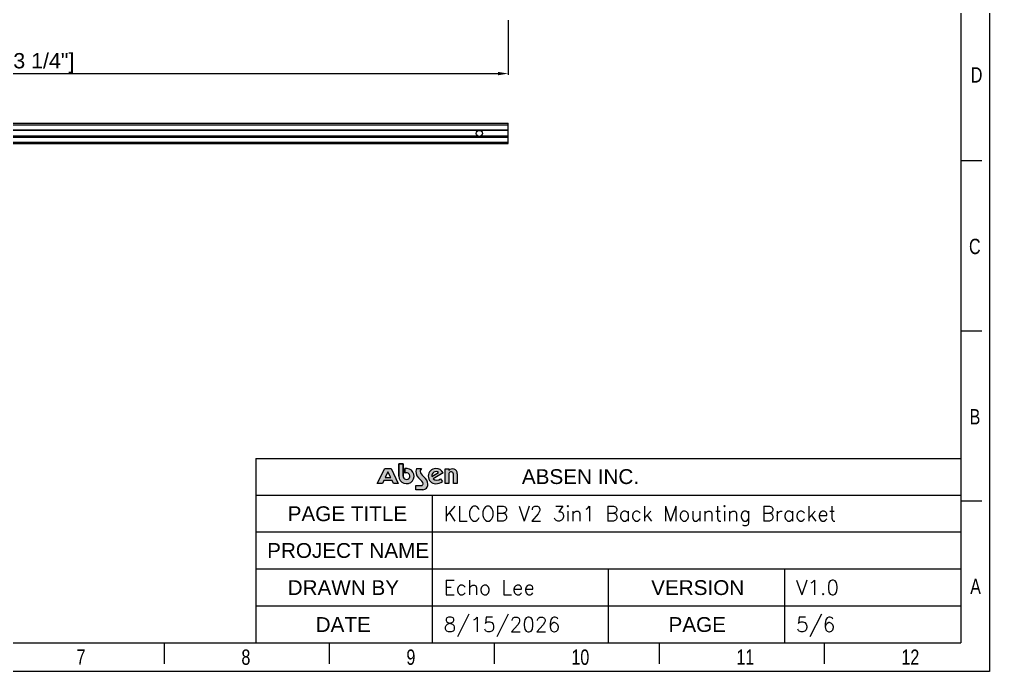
# Model space of a CAD drawing. Header units: millimetres. Extents: x 620 to 19791, y 2539 to 6969.
# Drawn here: x 12401 to 13351, y 2539 to 3178 of the extents above; entities that cross this region are included whole.
import ezdxf

# ---------------------------------------------------------------- set-up
doc = ezdxf.new("R2010")
doc.units = ezdxf.units.MM
for name, color, linetype in [('02___PRT_ALL_AXES', 7, 'Continuous'), ('DIM', 4, 'Continuous'), ('图框', 7, 'Continuous')]:
    doc.layers.add(name, color=color, linetype=linetype)
doc.styles.add('CKSTANDARD', font='arial.ttf')
doc.styles.add('Roamns', font='romans.shx')
doc.styles.get("Standard").update_dxf_attribs({"font": 'arial.ttf'})
doc.dimstyles.new('ISO-25', dxfattribs={"dimtxt": 15, "dimasz": 10, "dimexe": 1.25, "dimexo": 0.625, "dimtad": 1, "dimtxsty": 'Standard', "dimcen": 2.5, "dimadec": 0, "dimazin": 0, "dimtfac": 1, "dimtmove": 0, "dimatfit": 3, "dimfxl": 1, "dimarcsym": 0})

# ---------------------------------------------------------------- blocks, each defined once
blk = doc.blocks.new('A$C7F980674')
at = {"layer": 'DIM'}
h = blk.add_hatch(color=0, dxfattribs=at)
h.paths.add_polyline_path([(7.072382140899999e-05, 14.43823848652391), (17.54018542246194, 49.09321739150072), (32.43710042510065, 49.09321739150072), (48.55284257268067, 14.43823848652391), (37.85417935127042, 14.43823848652391), (34.52331861507264, 21.47508279329122), (15.18332810379797, 21.47508279329122), (11.78696234113886, 14.43823848652391)])
h.paths.add_polyline_path([(24.94748300875654, 41.70518833840833), (18.4432997739641, 28.22933563047082), (31.32622136492865, 28.22933563047082)], flags=16)
h = blk.add_hatch(color=0, dxfattribs=at)
edge = h.paths.add_edge_path()
edge.add_arc((102.73004367057, 13.90886456904809), 4.008224344635951, 268.9921655110325, 361.5919063077861)
edge.add_arc((99.15354010349256, 13.8520860173212), 7.585044519850372, 1.270112135883178, 51.07851824680055)
edge.add_arc((307.8846824545763, 226.7410586670685), 290.5958996836599, 223.1994758205292, 225.4213170999201, ccw=False)
edge.add_arc((110.0181443910987, 42.41204420301801), 20.20419257147762, 160.1829900287513, 226.2534819823607, ccw=False)
edge.add_line((91.01044081093276, 49.26161368391513), (102.8060160324094, 49.26161368391513))
edge.add_arc((108.2666153697937, 42.83305403733538), 8.434721350051746, 130.3455086857447, 201.7414345435993)
edge.add_arc((128.4138673179259, 54.80693761470138), 31.79540957994945, 208.3500157259416, 232.6470193688833)
edge.add_arc((94.72388420018251, 12.01322233724932), 22.67708241663319, 1.6072526751569853, 50.5832628822302, ccw=False)
edge.add_arc((105.8459691270836, 11.59352122360906), 11.59424323095258, -89.35383752252329, 5.224491977119385, ccw=False)
edge.add_line((105.9767223201925, 1.52956708916e-05), (89.85622180037899, 1.52956708916e-05))
edge.add_line((89.85622180037899, 1.52956708916e-05), (89.85622180037899, 9.9012602990897))
edge.add_line((89.85622180037899, 9.9012602990897), (102.6595425193372, 9.9012602990897))
edge = h.paths.add_edge_path()
edge.add_arc((171.7675726878224, 35.99111448746953), 5.592045124112526, 4.242312034283134, 157.3807249757778)
edge.add_line((166.6056627364887, 38.14184792619381), (166.6056627364887, 14.68336624098083))
edge.add_line((166.6056627364887, 14.68336624098083), (158.2999845909944, 14.68336624098083))
edge.add_line((158.2999845909944, 14.68336624098083), (158.2999845909944, 48.98261023246597))
edge.add_line((158.2999845909944, 48.98261023246597), (166.6056627364887, 48.98261023246597))
edge.add_line((166.6056627364887, 48.98261023246597), (166.6056627364887, 44.54051251930104))
edge.add_arc((175.059291137004, 37.22529775423028), 11.17927547709232, 0.8903209452371925, 139.1292395527885, ccw=False)
edge.add_line((186.2372169588634, 37.39900588159253), (186.2372169588634, 14.59949883442459))
edge.add_line((186.2372169588634, 14.59949883442459), (177.3442962794797, 14.59949883442459))
edge.add_line((177.3442962794797, 14.59949883442459), (177.3442962794797, 36.40478422593151))
edge = h.paths.add_edge_path(flags=16)
edge.add_arc((136.4442843357392, 32.77929143981055), 9.435952450654392, 49.48403791523462, 192.8465811329278)
edge.add_line((127.2445240183151, 30.68129030702039), (142.5744439341942, 39.9527384458579))
edge = h.paths.add_edge_path()
edge.add_arc((138.324037688988, 35.05001054707828), 12.98520101557842, 229.4306864689146, 313.987557062781)
edge.add_line((147.3422875163669, 25.70727992560023), (151.5778032950766, 19.0634939338488))
edge.add_arc((136.8676456241519, 38.39878950785715), 24.29490468469704, 268.4242694583239, 307.2636236800371, ccw=False)
edge.add_arc((136.1995790051587, 31.76485599069565), 17.65178410925637, 90, 269.99999999833244, ccw=False)
edge.add_arc((136.9909520029032, 31.53144809733931), 17.90269153484251, 25.559083157673115, 92.53353593303888, ccw=False)
edge.add_line((153.1417016008636, 39.25541415211593), (129.8788853118894, 25.18619552736891))
at = {"layer": '图框'}
h = blk.add_hatch(color=30, dxfattribs=at)
edge = h.paths.add_edge_path(flags=0)
edge.add_line((64.32187787050498, 49.15013919285958), (64.32187787050498, 38.7695952337333))
edge.add_arc((68.06519958705758, 31.86908890660379), 7.850442347056839, -179.99999999998067, 118.47852907585141, ccw=False)
edge.add_line((60.21475723999902, 31.86908890659288), (60.21475723999902, 60.55619218834499))
edge.add_line((60.21475723999902, 60.55619218834545), (50.38336833377252, 60.55619218834545))
edge.add_line((50.38336833377252, 60.55619218834545), (50.38336833377252, 31.86908890659334))
edge.add_arc((68.06519958705758, 31.86908890660379), 17.6818312532899, 180.0000000000095, 462.2222539588729)
at = {"layer": '图框', "color": 7, "linetype": 'Continuous'}
for p, q in [((7.072382140899999e-05, 14.43823848652391), (17.54018542246194, 49.09321739150072)), ((17.54018542246194, 49.09321739150072), (32.43710042510065, 49.09321739150072)), ((32.43710042510065, 49.09321739150072), (48.55284257268067, 14.43823848652391)), ((91.01044081093276, 49.26161368391513), (102.8060160324094, 49.26161368391513)), ((158.2999845909944, 48.98261023246597), (166.6056627364887, 48.98261023246597)), ((158.2999845909944, 14.68336624098083), (158.2999845909944, 48.98261023246597)), ((166.6056627364887, 48.98261023246597), (166.6056627364887, 44.54051251930104)), ((24.94748300875654, 41.70518833840833), (18.4432997739641, 28.22933563047082)), ((18.4432997739641, 28.22933563047082), (31.32622136492865, 28.22933563047082)), ((31.32622136492865, 28.22933563047082), (24.94748300875654, 41.70518833840833)), ((127.2445240183151, 30.68129030702039), (142.5744439341942, 39.9527384458579)), ((153.1417016008636, 39.25541415211593), (129.8788853118894, 25.18619552736891)), ((147.3422875163669, 25.70727992560023), (151.5778032950766, 19.0634939338488)), ((166.6056627364887, 38.14184792619381), (166.6056627364887, 14.68336624098083)), ((177.3442962794797, 14.59949883442459), (177.3442962794797, 36.40478422593151)), ((186.2372169588634, 37.39900588159253), (186.2372169588634, 14.59949883442459)), ((11.78696234113886, 14.43823848652391), (7.072382140899999e-05, 14.43823848652391)), ((15.18332810379797, 21.47508279329122), (11.78696234113886, 14.43823848652391)), ((34.52331861507264, 21.47508279329122), (15.18332810379797, 21.47508279329122)), ((37.85417935127042, 14.43823848652391), (34.52331861507264, 21.47508279329122)), ((48.55284257268067, 14.43823848652391), (37.85417935127042, 14.43823848652391)), ((89.85622180037899, 9.9012602990897), (102.6595425193372, 9.9012602990897)), ((89.85622180037899, 1.52956708916e-05), (89.85622180037899, 9.9012602990897)), ((105.9767223201925, 1.52956708916e-05), (89.85622180037899, 1.52956708916e-05)), ((166.6056627364887, 14.68336624098083), (158.2999845909944, 14.68336624098083)), ((186.2372169588634, 14.59949883442459), (177.3442962794797, 14.59949883442459))]:
    blk.add_line(p, q, dxfattribs=at)
at = {"layer": '图框', "color": 30}
for p, q in [((60.21475723999902, 60.55619218834545), (50.38336833377252, 60.55619218834545)), ((50.38336833377252, 60.55619218834545), (50.38336833377252, 31.86908890659288)), ((60.21475723999902, 31.86908890659288), (60.21475723999902, 60.55619218834545)), ((64.32187787050498, 49.15013919285047), (64.32187787050498, 38.76959523373262))]:
    blk.add_line(p, q, dxfattribs=at)
at = {"layer": '图框', "color": 30, "linetype": 'Continuous'}
for p, q in [((50.38336833377252, 60.55619218834545), (60.21475723999902, 60.55619218834545)), ((50.38336833377252, 31.86908890659288), (50.38336833377252, 60.55619218834545)), ((60.21475723999902, 60.55619218834545), (60.21475723999902, 31.86908890659288)), ((64.32187787050498, 38.76959523373262), (64.32187787050498, 49.15013919285047))]:
    blk.add_line(p, q, dxfattribs=at)
at = {"layer": '图框', "color": 30}
for radius, end in [(17.68183125329058, 102.2222539587313), (7.850442347058727, 118.4785290759734)]:
    blk.add_arc((68.06519958705758, 31.86908890660379), radius, 180, end, dxfattribs=at)
at = {"layer": '图框', "color": 30, "linetype": 'Continuous'}
for radius, end in [(17.68183125329058, 102.2222539587313), (7.850442347058727, 118.4785290759734)]:
    blk.add_arc((68.06519958705758, 31.86908890660379), radius, 180, end, dxfattribs=at)
at = {"layer": '图框', "color": 7, "linetype": 'Continuous'}
for centre, radius, start, end in [((110.0181443910987, 42.41204420301801), 20.20419257147762, 160.1829900287512, 226.2534819823607), ((108.2666153697937, 42.83305403733538), 8.434721350051746, 130.3455086857447, 201.7414345435993), ((136.1995790051587, 31.76485599069565), 17.65178410925637, 90, 269.9999999983326), ((136.9909520029032, 31.53144809733931), 17.90269153484251, 25.55908315767311, 92.53353593303889), ((175.059291137004, 37.22529775423028), 11.17927547709232, 0.890320945237155, 139.1292395527885), ((307.8846824545763, 226.7410586670685), 290.5958996836599, 223.1994758205292, 225.4213170999201), ((128.4138673179259, 54.80693761470138), 31.79540957994945, 208.3500157259416, 232.6470193688833), ((94.72388420018251, 12.01322233724932), 22.67708241663319, 1.607252675157019, 50.58326288223009), ((136.4442843357392, 32.77929143981055), 9.435952450654392, 49.48403791523462, 192.8465811329278), ((138.324037688988, 35.05001054707828), 12.98520101557842, 229.4306864689146, 313.987557062781), ((171.7675726878224, 35.99111448746953), 5.592045124112526, 4.242312034283134, 157.3807249757777), ((102.73004367057, 13.90886456904809), 4.008224344635951, 268.9921655110325, 1.591906307786035), ((99.15354010349256, 13.8520860173212), 7.585044519850372, 1.270112135883178, 51.07851824680055), ((105.8459691270836, 11.59352122360906), 11.59424323095258, 270.6461624774767, 5.224491977119398), ((136.8676456241519, 38.39878950785715), 24.29490468469704, 268.4242694583239, 307.2636236800372)]:
    blk.add_arc(centre, radius, start, end, dxfattribs=at)
blk = doc.blocks.new('standard template')
for p, q in [((37811.52914023175, 14517.39703184522), (37408.77739021767, 14517.39703184522)), ((37811.52914023175, 11245.03906297615), (37408.77739021767, 11245.03906297615)), ((23856.97153506272, 8795.713564875037), (37408.778564428, 8795.713564875037)), ((23856.97153506272, 8093.130701303396), (37408.778564428, 8093.130701303396)), ((27245.81191601179, 8093.130701303396), (27245.81191601179, 5254.107439613468)), ((37811.52914023175, 7972.681094107501), (37408.77739021767, 7972.681094107501)), ((23856.97153506272, 7383.374122341703), (37408.778564428, 7383.374122341703)), ((23856.97153506272, 6673.618568779083), (37408.778564428, 6673.618568779083)), ((30632.87504974536, 6673.618568779083), (30632.87504974536, 5254.107522819249)), ((34020.82680708668, 6673.618568779084), (34020.82689442195, 5254.107606046864)), ((23856.97153506272, 5963.863516895812), (37408.778564428, 5963.863516895812)), ((456.3043263761064, 5254.106781508859), (37408.77739021767, 5254.107689274438)), ((22104.21088966208, 4851.355031494943), (22104.21088966208, 5254.106781508859)), ((25275.88092102688, 4851.355031494943), (25275.88092102688, 5254.106781508859)), ((28447.55095239169, 4851.355031494943), (28447.55095239169, 5254.106781508859)), ((31619.22098375725, 4851.355031494943), (31619.22098375725, 5254.106781508859)), ((34790.89101512246, 4851.355031494943), (34790.89101512246, 5254.106781508859))]:
    blk.add_line(p, q)
at = {"color": 7}
for p, q in [((23856.97153506272, 8795.713564875037), (23856.97153506272, 5963.862502516924)), ((28855.9334232351, 8795.71354967167), (31733.56329402495, 8795.71354967167)), ((23856.97036085204, 5963.862847771017), (23856.97036085204, 5254.106781508859))]:
    blk.add_line(p, q, dxfattribs=at)
blk.add_lwpolyline([(37962.56104648763, 4700.323125238685), (-97.47932989458059, 4700.323125238685), (-97.47932989458059, 30879.18687618916), (37962.56104648763, 30879.18687618916)], close=True)
blk.add_lwpolyline([(456.3043263761064, 6673.618914033166), (456.3043263761064, 5963.862847771017), (456.3043263761064, 5254.106781508859), (456.3043263761064, 30225.88892618673), (37408.77739021536, 30225.88892618673), (37408.77739021536, 5254.106781508857)], dxfattribs=at)
at = {"color": 0, "xscale": 8.255519999999997, "yscale": 8.255519999999997, "zscale": 8.255519999999997}
blk.add_blockref('A$C7F980674', (26192.34157000923, 8194.850301169268), dxfattribs=at)
at = {"style": 'CKSTANDARD', "width": 0.75}
for s, p in [('D', (37601.3880426126, 16019.82806064472)), ('C', (37566.68859191013, 12723.38024393472)), ('B', (37578.25507547724, 9450.065394360612)), ('A', (37589.82155904549, 6188.317028351992)), ('7', (20409.10065248676, 4830.398885600231)), ('8', (23580.77068385195, 4830.398885600231)), ('9', (26752.44071521712, 4830.398885600231)), ('10', (29924.11074658232, 4830.398885600231)), ('11', (33095.7807779475, 4830.398885600231)), ('12', (36267.45080931267, 4830.398885600231))]:
    blk.add_text(s, height=294.7531236609044, dxfattribs=at).set_placement(p)
at = {"char_height": 284.520887302088, "attachment_point": 1, "style": 'Roamns'}
for s, insert, width in [('{\\fArial|b0|i0|c0|p34;ABSEN INC.}', (28971.93233673383, 8589.519935694101), 3912.014128152973), ('{\\fArial|b0|i0|c0|p34;PAGE TITLE}', (24469.27002041139, 7876.177268086687), 3912.014128152973), ('{\\fArial|b0|i0|c0|p34;PROJECT NAME}', (24075.34686825149, 7170.007803169789), 3305.733494093198), ('{\\fArial|b0|i0|c0|p34;DRAWN BY}', (24469.27002041139, 6456.665135562374), 3912.014128152973), ('{\\fArial|b0|i0|c0|p34;VERSION}', (31457.34323196745, 6456.665135562374), 3912.014128152973), ('{\\fArial|b0|i0|c0|p34;DATE}', (25007.6770378442, 5746.910083679103), 3912.014128152973), ('{\\fArial|b0|i0|c0|p34;PAGE}', (31790.67484066828, 5746.909612582457), 3912.014128152973)]:
    blk.add_mtext(s, dxfattribs=dict(at, insert=insert, width=width))
at = {"style": 'Roamns'}
for tag, p in [('PAGE_NAME', (27465.9633492592, 7593.658508723252)), ('PROJECT_NAME', (27465.9633492592, 6883.902955160633)), ('DRAWN_NAME', (27465.9633492592, 6174.147903277361)), ('VERSION', (34240.97828400169, 6174.147903277361)), ('SELECT_DATA', (27465.9633492592, 5464.391825995019)), ('PAGE_NUMBER', (34240.97828400169, 5464.391992428408))]:
    blk.add_attdef(tag, p, '', height=284.520887302088, dxfattribs=at)
blk = doc.blocks.new('*D52')
at = {"color": 0, "lineweight": -2, "transparency": 16777216}
for p, q in [((11883.1423261894, 3177.292949959462), (11883.1423261894, 3123.607488869072)), ((12879.6423261894, 3177.292949959462), (12879.6423261894, 3123.607488869072)), ((11893.1423261894, 3124.857488869072), (12869.6423261894, 3124.857488869072))]:
    blk.add_line(p, q, dxfattribs=at)
at = {"color": 0, "transparency": 16777216}
for points in [[(11893.1423261894, 3126.524155535739), (11893.1423261894, 3123.190822202406), (11883.1423261894, 3124.857488869072)], [(12869.6423261894, 3126.524155535739), (12869.6423261894, 3123.190822202406), (12879.6423261894, 3124.857488869072)]]:
    blk.add_solid(points, dxfattribs=at)
at = {"layer": 'Defpoints', "color": 0, "transparency": 16777216}
for p in [(11883.1423261894, 3177.917949959462), (12879.6423261894, 3177.917949959462), (12879.6423261894, 3124.857488869072)]:
    blk.add_point(p, dxfattribs=at)
at = {"color": 0, "transparency": 16777216, "insert": (12381.3923261894, 3135.192584367026), "char_height": 15, "attachment_point": 5}
blk.add_mtext('996,5 [3\'-3 1/4"]', dxfattribs=at)
blk = doc.blocks.new('ryutj')
at = {"color": 30, "linetype": 'Continuous', "true_color": 0xf26722}
for p, q in [((6005.127994586981, 3076.574726889958), (7001.627994586981, 3076.574726889958)), ((6005.127994586981, 3075.074726889958), (7001.627994586981, 3075.074726889958)), ((7001.627994586981, 3056.574726889958), (7001.627994586981, 3076.574726889958)), ((6005.127994586981, 3070.174726889958), (7001.627994586981, 3070.174726889958)), ((6005.127994586981, 3069.674726889958), (7001.627994586981, 3069.674726889958)), ((6005.127994586981, 3063.474726889957), (7001.627994586981, 3063.474726889957)), ((6005.127994586981, 3062.974726889957), (7001.627994586981, 3062.974726889957)), ((7001.627994586981, 3069.414066718158), (6974.39657568318, 3069.414066718158)), ((7001.627994586981, 3063.735387061759), (6974.39657568318, 3063.735387061759)), ((6005.127994586981, 3058.074726889958), (7001.627994586981, 3058.074726889958)), ((6005.127994586981, 3056.574726889958), (7001.627994586981, 3056.574726889958))]:
    blk.add_line(p, q, dxfattribs=at)
at = {"layer": '02___PRT_ALL_AXES', "color": 30, "linetype": 'Continuous', "true_color": 0xf26722}
for p, q in [((6972.45941349078, 3069.414066718158), (6023.89657568318, 3069.414066718158)), ((6972.45941349078, 3063.735387061759), (6023.89657568318, 3063.735387061759))]:
    blk.add_line(p, q, dxfattribs=at)
blk.add_circle((6973.42799458698, 3066.574726889958), 3, dxfattribs=at)

msp = doc.modelspace()

# ---------------------------------------------------------------- block references
at = {"transparency": 33554595}
ref = msp.add_blockref('standard template', (11416.28028538776, 2299.4402921423), dxfattribs=dict(at, xscale=0.05097615323888361, yscale=0.05097615323888361, zscale=0.05097615323888361))
ref.add_attrib('PAGE_NAME', 'KLCOB V2 3in1 Back Mounting Bracket', (12816.38944193314, 2686.535791926728), dxfattribs={"height": 14.50378035077437, "style": 'Roamns'})
ref.add_attrib('DRAWN_NAME', 'Echo Lee', (12816.38944193314, 2614.174601779298), dxfattribs={"height": 14.50378035077437, "style": 'Roamns'})
ref.add_attrib('SELECT_DATA', '8/15/2026', (12816.38944193314, 2577.993967221523), dxfattribs={"height": 14.50378035077437, "style": 'Roamns'})
ref.add_attrib('VERSION', 'V1.0', (13161.75364144231, 2614.174601779298), dxfattribs={"height": 14.50378035077437, "style": 'Roamns'})
ref.add_attrib('PAGE_NUMBER', '5/6', (13161.75364144231, 2577.993975705657), dxfattribs={"height": 14.50378035077437, "style": 'Roamns'})
msp.add_blockref('ryutj', (5878.014331602419, -0.3509723600895995))

# ---------------------------------------------------------------- dimensions: what is measured, and where the dimension line sits
dim = msp.add_linear_dim(base=(12879.6423261894, 3124.857488869072), p1=(11883.1423261894, 3177.917949959462), p2=(12879.6423261894, 3177.917949959462), dimstyle='ISO-25')
dim.commit()
dim.dimension.update_dxf_attribs({"geometry": '*D52', "text_midpoint": (12381.3923261894, 3135.192584367026)})

doc.saveas('drawing.dxf')
